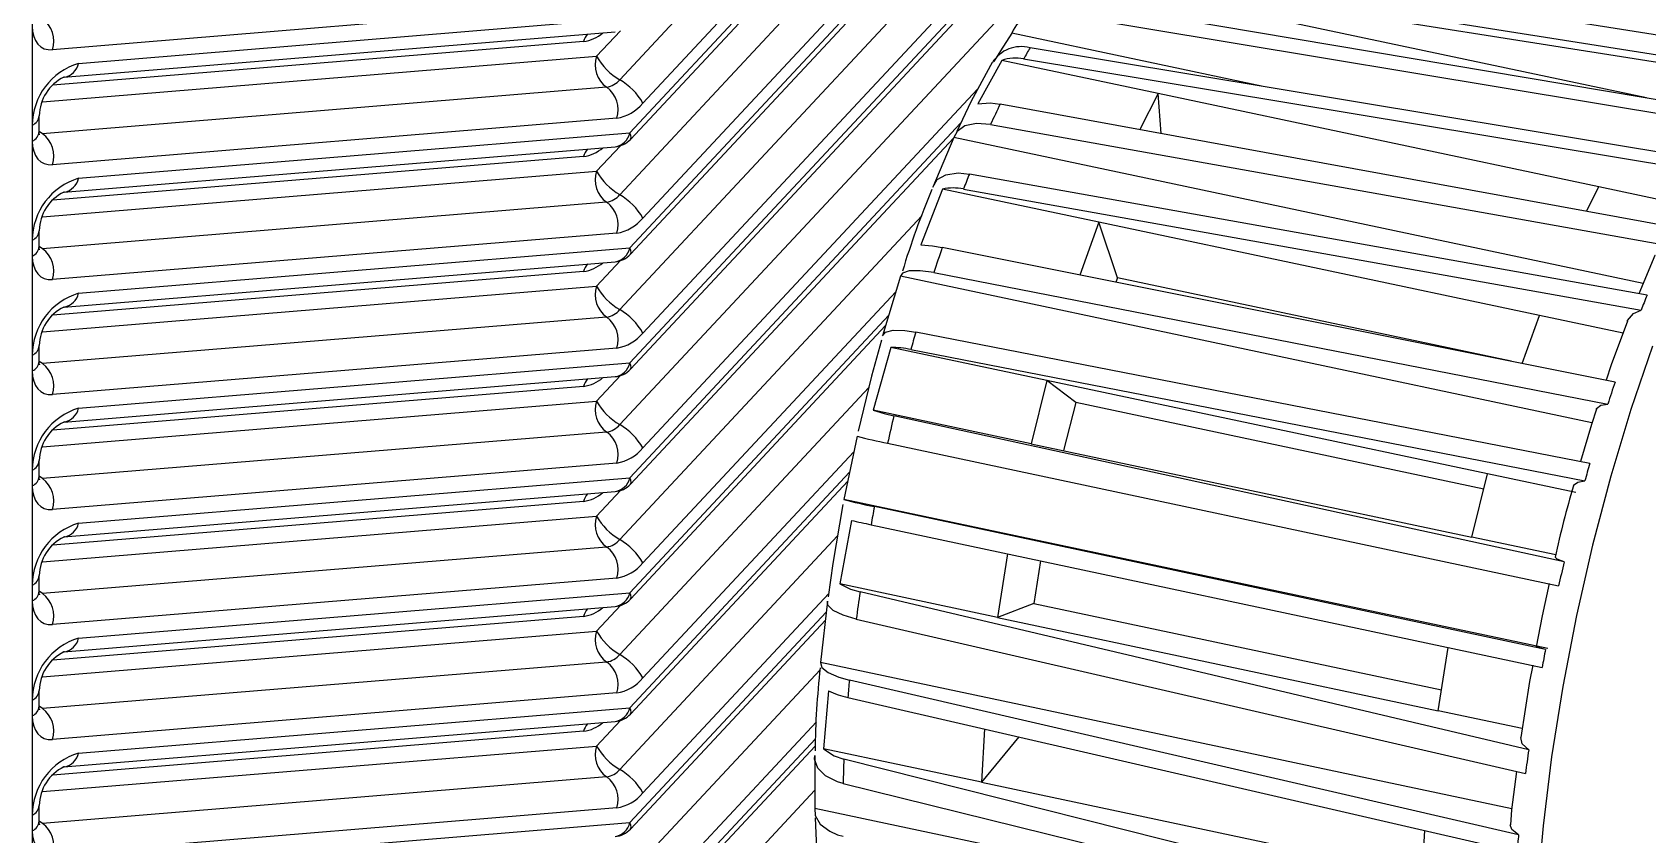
# Model space of a CAD drawing. Header units: millimetres. Extents: x 75 to 2075, y 25 to 1460.
# Drawn here: x 1519.9 to 1634.6, y 927.5 to 984.5 of the extents above; entities that cross this region are included whole.
import ezdxf

# ---------------------------------------------------------------- set-up
doc = ezdxf.new("R2010")
doc.units = ezdxf.units.MM
doc.header["$LTSCALE"] = 5

msp = doc.modelspace()

# ---------------------------------------------------------------- linework, layer by layer
at = {"color": 7, "linetype": 'Continuous', "lineweight": 25}
for p, q in [((1519.935, 1156.84), (1519.935, 764.9)), ((1592.164, 1013.816), (1561.647, 981.097)), ((1593.705, 1012.044), (1563.29, 979.433)), ((1562.361, 977.316), (1594.308, 1011.569)), ((1562.402, 976.86), (1594.577, 1011.358)), ((1596.295, 1010.08), (1561.647, 972.931)), ((1562.361, 969.151), (1599.046, 1008.484)), ((1562.402, 968.695), (1599.349, 1008.309)), ((1598.367, 1008.878), (1563.29, 971.268)), ((1600.595, 1006.525), (1561.647, 964.766)), ((1600.53, 1003.031), (1563.29, 963.103)), ((1562.361, 960.986), (1600.633, 1002.02)), ((1562.402, 960.529), (1600.678, 1001.569)), ((1601.467, 999.295), (1561.647, 956.6)), ((1596.668, 990.402), (1645.361, 982.699)), ((1594.721, 988.763), (1643.414, 981.064)), ((1643.854, 981.493), (1595.161, 989.196)), ((1561.433, 986.527), (1521.363, 983.225)), ((1641.371, 978.648), (1593.055, 986.806)), ((1523.22, 982.257), (1562.361, 985.482)), ((1592.365, 985.856), (1640.77, 977.808)), ((1634.549, 979.8), (1604.214, 986.23)), ((1522.179, 981.276), (1561.32, 984.501)), ((1560.004, 982.76), (1561.7, 984.578)), ((1607.326, 980.616), (1589.491, 984.396)), ((1559.076, 983.805), (1521.397, 980.7)), ((1639.185, 975.319), (1590.78, 983.367)), ((1520.653, 979.518), (1560.004, 982.76)), ((1588.782, 982.467), (1587.085, 979.376)), ((1588.094, 982.319), (1587.983, 982.116)), ((1599.879, 980.115), (1588.782, 982.467)), ((1590.328, 982.579), (1638.732, 974.536)), ((1522.221, 981.281), (1522.179, 981.276)), ((1560.718, 980.561), (1520.649, 977.259)), ((1587.053, 980.416), (1563.29, 954.937)), ((1599.879, 980.115), (1598.573, 977.55)), ((1631.17, 973.483), (1599.879, 980.115)), ((1600.102, 977.27), (1599.879, 980.115)), ((1520.423, 977.417), (1520.423, 978.539)), ((1636.686, 970.579), (1588.657, 979.363)), ((1561.433, 978.361), (1521.363, 975.06)), ((1523.22, 974.092), (1562.361, 977.316)), ((1562.361, 952.82), (1585.853, 978.008)), ((1587.984, 977.927), (1636.1, 969.319)), ((1522.179, 973.111), (1561.32, 976.336)), ((1560.004, 974.594), (1561.7, 976.412)), ((1562.402, 952.364), (1585.334, 976.952)), ((1585.379, 976.992), (1583.87, 973.463)), ((1634.31, 966.621), (1585.379, 976.992)), ((1559.076, 975.639), (1521.397, 972.535)), ((1520.653, 971.352), (1560.004, 974.594)), ((1634.592, 965.79), (1586.475, 974.399)), ((1522.221, 973.115), (1522.179, 973.111)), ((1584.567, 973.333), (1583.029, 969.362)), ((1595.663, 970.981), (1584.567, 973.333)), ((1586.055, 973.334), (1634.171, 964.729)), ((1630.287, 971.749), (1631.17, 973.483)), ((1636.949, 972.258), (1631.17, 973.483)), ((1560.718, 972.395), (1520.649, 969.094)), ((1583.091, 971.427), (1561.647, 948.435)), ((1595.663, 970.981), (1594.32, 967.218)), ((1626.954, 964.349), (1595.663, 970.981)), ((1596.986, 967.019), (1595.663, 970.981)), ((1520.423, 969.252), (1520.423, 970.373)), ((1561.433, 970.196), (1521.363, 966.895)), ((1522.179, 964.945), (1561.32, 968.17)), ((1523.22, 965.926), (1562.361, 969.151)), ((1560.004, 966.429), (1561.7, 968.247)), ((1632.321, 959.618), (1584.543, 969.173)), ((1559.076, 967.474), (1521.397, 964.37)), ((1581.59, 967.132), (1580.307, 962.909)), ((1630.681, 956.728), (1581.59, 967.132)), ((1583.952, 967.392), (1631.808, 958.061)), ((1596.986, 967.019), (1596.874, 966.707)), ((1624.935, 961.095), (1596.986, 967.019)), ((1520.653, 963.187), (1560.004, 966.429)), ((1581.257, 966.036), (1563.29, 946.772)), ((1522.221, 964.95), (1522.179, 964.945)), ((1560.718, 964.23), (1520.649, 960.928)), ((1562.361, 944.655), (1580.752, 964.373)), ((1562.402, 944.198), (1580.526, 963.631)), ((1625.735, 960.935), (1626.954, 964.349)), ((1632.894, 963.09), (1626.954, 964.349)), ((1630.525, 953.838), (1582.668, 963.169)), ((1520.423, 961.087), (1520.423, 962.208)), ((1561.433, 962.031), (1521.363, 958.729)), ((1580.885, 962.075), (1579.645, 957.614)), ((1591.981, 959.723), (1580.885, 962.075)), ((1582.321, 961.932), (1630.177, 952.603)), ((1523.22, 957.761), (1562.361, 960.986)), ((1560.004, 958.264), (1561.7, 960.081)), ((1559.076, 959.308), (1521.397, 956.204)), ((1522.179, 956.78), (1561.32, 960.005)), ((1579.327, 959.226), (1561.647, 940.269)), ((1591.981, 959.723), (1590.854, 955.239)), ((1623.272, 953.09), (1591.981, 959.723)), ((1594.027, 958.161), (1591.981, 959.723)), ((1520.653, 955.021), (1560.004, 958.264)), ((1594.027, 958.161), (1593.168, 954.748)), ((1623.003, 952.02), (1594.027, 958.161)), ((1522.221, 956.785), (1522.179, 956.78)), ((1590.854, 955.239), (1579.645, 957.614)), ((1628.704, 946.839), (1581.116, 957.232)), ((1560.718, 956.064), (1520.649, 952.763)), ((1578.497, 955.782), (1577.563, 951.279)), ((1578.264, 954.662), (1563.29, 938.606)), ((1580.665, 955.281), (1628.314, 945.136)), ((1590.854, 955.239), (1622.144, 948.607)), ((1520.423, 952.921), (1520.423, 954.043)), ((1561.433, 953.865), (1521.363, 950.564)), ((1562.361, 936.489), (1577.966, 953.22)), ((1523.22, 949.595), (1562.361, 952.82)), ((1562.402, 936.033), (1577.833, 952.578)), ((1622.144, 948.607), (1623.272, 953.09)), ((1629.531, 951.764), (1623.272, 953.09)), ((1559.076, 951.143), (1521.397, 948.039)), ((1522.179, 948.615), (1561.32, 951.839)), ((1560.004, 950.098), (1561.7, 951.916)), ((1627.537, 940.686), (1577.563, 951.279)), ((1520.653, 946.856), (1560.004, 950.098)), ((1578.097, 949.793), (1577.266, 945.283)), ((1627.381, 940.633), (1579.732, 950.777)), ((1522.221, 948.619), (1522.179, 948.615)), ((1577.114, 948.688), (1561.647, 932.104)), ((1579.492, 949.488), (1627.14, 939.344)), ((1628.105, 947.343), (1622.144, 948.607)), ((1560.718, 947.899), (1520.649, 944.598)), ((1589.19, 947.424), (1588.474, 942.907)), ((1591.522, 946.927), (1591.042, 943.899)), ((1520.423, 944.756), (1520.423, 945.877)), ((1561.433, 945.7), (1521.363, 942.398)), ((1588.474, 942.907), (1577.266, 945.283)), ((1523.22, 941.43), (1562.361, 944.655)), ((1576.488, 944.591), (1563.29, 930.441)), ((1576.4, 944.053), (1575.909, 939.709)), ((1626.189, 933.492), (1578.711, 944.711)), ((1559.076, 942.978), (1521.397, 939.873)), ((1522.179, 940.449), (1561.32, 943.674)), ((1560.004, 941.933), (1561.7, 943.751)), ((1562.361, 928.324), (1576.313, 943.283)), ((1591.042, 943.899), (1588.474, 942.907)), ((1588.474, 942.907), (1619.765, 936.275)), ((1591.042, 943.899), (1620.001, 937.761)), ((1520.653, 938.691), (1560.004, 941.933)), ((1562.402, 927.867), (1576.249, 942.714)), ((1578.444, 942.78), (1625.961, 931.811)), ((1619.765, 936.275), (1620.477, 940.763)), ((1560.718, 939.733), (1520.649, 936.432)), ((1522.221, 940.454), (1522.179, 940.449)), ((1624.987, 929.307), (1575.909, 939.709)), ((1575.87, 939.188), (1561.647, 923.939)), ((1625.47, 927.467), (1577.953, 938.436)), ((1520.423, 936.59), (1520.423, 937.712)), ((1561.433, 937.534), (1521.363, 934.233)), ((1576.475, 937.691), (1576.123, 933.574)), ((1577.844, 937.222), (1625.359, 926.252)), ((1523.22, 933.265), (1562.361, 936.489)), ((1625.727, 935.011), (1619.765, 936.275)), ((1522.179, 932.284), (1561.32, 935.509)), ((1560.004, 933.767), (1561.7, 935.585)), ((1575.608, 935.482), (1563.29, 922.275)), ((1587.55, 934.981), (1587.331, 931.198)), ((1520.653, 930.525), (1560.004, 933.767)), ((1559.076, 934.812), (1521.397, 931.708)), ((1562.361, 920.159), (1575.537, 934.286)), ((1562.402, 919.702), (1575.517, 933.764)), ((1589.984, 934.419), (1587.331, 931.198)), ((1587.331, 931.198), (1576.123, 933.574)), ((1625.023, 920.883), (1577.564, 932.835)), ((1560.718, 931.568), (1520.649, 928.267)), ((1522.221, 932.288), (1522.179, 932.284)), ((1575.495, 930.621), (1561.647, 915.773)), ((1577.507, 931.113), (1624.978, 919.389)), ((1587.331, 931.198), (1618.622, 924.566)), ((1520.423, 928.425), (1520.423, 929.546)), ((1561.433, 929.369), (1521.363, 926.068)), ((1624.406, 918.969), (1575.505, 929.334)), ((1523.22, 925.099), (1562.361, 928.324)), ((1618.622, 924.566), (1618.808, 927.764))]:
    msp.add_line(p, q, dxfattribs=at)
at = {"color": 7, "linetype": 'Continuous', "lineweight": 25, "flags": 128}
for points in [[(1519.935, 984.903), (1519.96, 984.522), (1520.034, 984.178), (1520.157, 983.878), (1520.324, 983.629), (1520.533, 983.436), (1520.78, 983.302), (1521.059, 983.232), (1521.363, 983.225)], [(1589.491, 984.396), (1588.683, 983.155), (1588.2, 982.38)], [(1587.983, 982.116), (1586.57, 979.533), (1585.578, 977.422)], [(1587.085, 979.376), (1587.946, 979.444), (1588.657, 979.363)], [(1520.649, 977.259), (1520.428, 977.421), (1520.423, 977.426)], [(1520.439, 977.188), (1520.452, 977.173), (1520.427, 977.317), (1520.423, 977.417)], [(1562.402, 976.86), (1562.421, 976.885), (1562.449, 976.992), (1562.429, 977.138), (1562.361, 977.316)], [(1587.984, 977.927), (1586.986, 977.995), (1586.159, 977.822), (1585.595, 977.429), (1585.379, 976.992)], [(1519.935, 976.737), (1519.96, 976.356), (1520.034, 976.012), (1520.157, 975.713), (1520.324, 975.463), (1520.533, 975.27), (1520.78, 975.137), (1521.059, 975.066), (1521.363, 975.06)], [(1583.87, 973.463), (1584.181, 974.001), (1584.81, 974.351), (1585.685, 974.472), (1586.475, 974.399)], [(1520.649, 969.094), (1520.428, 969.256), (1520.423, 969.26)], [(1520.439, 969.023), (1520.452, 969.007), (1520.427, 969.152), (1520.423, 969.252)], [(1583.029, 969.362), (1583.844, 969.292), (1584.543, 969.173)], [(1519.935, 968.572), (1519.96, 968.191), (1520.034, 967.847), (1520.157, 967.547), (1520.324, 967.298), (1520.533, 967.105), (1520.78, 966.971), (1521.059, 966.901), (1521.363, 966.895)], [(1562.402, 968.695), (1562.421, 968.72), (1562.449, 968.827), (1562.429, 968.972), (1562.361, 969.151)], [(1635.158, 968.612), (1635.155, 968.605), (1634.001, 965.896)], [(1583.952, 967.392), (1582.978, 967.525), (1582.207, 967.51), (1581.727, 967.35), (1581.59, 967.132)], [(1633.211, 963.94), (1633.215, 963.988), (1633.623, 964.48), (1634.171, 964.729)], [(1633.213, 963.94), (1632.047, 960.836), (1631.684, 959.746)], [(1580.233, 962.595), (1579.525, 960.048), (1578.58, 956.131)], [(1580.307, 962.909), (1580.519, 963.173), (1581.069, 963.303), (1581.894, 963.285), (1582.668, 963.169)], [(1634.97, 962.173), (1633.436, 957.668), (1632.015, 952.932), (1630.726, 948.031), (1629.587, 943.03), (1628.613, 937.996), (1627.817, 932.999), (1627.21, 928.105), (1626.8, 923.38), (1626.593, 918.89), (1626.591, 914.693), (1626.795, 910.848), (1627.201, 907.405), (1627.805, 904.412), (1628.598, 901.91), (1629.57, 899.931), (1630.706, 898.503), (1631.993, 897.644), (1632.631, 897.444)], [(1519.935, 960.406), (1519.96, 960.025), (1520.034, 959.682), (1520.157, 959.382), (1520.324, 959.133), (1520.533, 958.939), (1520.78, 958.806), (1521.059, 958.736), (1521.363, 958.729)], [(1520.649, 960.928), (1520.428, 961.09), (1520.423, 961.095)], [(1520.439, 960.857), (1520.452, 960.842), (1520.427, 960.986), (1520.423, 961.087)], [(1562.402, 960.529), (1562.421, 960.554), (1562.449, 960.661), (1562.429, 960.807), (1562.361, 960.986)], [(1631.013, 957.699), (1631.006, 957.749), (1631.318, 957.977), (1631.808, 958.061)], [(1579.645, 957.614), (1580.427, 957.394), (1581.116, 957.232)], [(1631.005, 957.701), (1630.637, 956.594), (1629.866, 953.966)], [(1519.935, 952.241), (1519.96, 951.86), (1520.034, 951.516), (1520.157, 951.216), (1520.324, 950.967), (1520.533, 950.774), (1520.78, 950.641), (1521.059, 950.57), (1521.363, 950.564)], [(1520.649, 952.763), (1520.428, 952.925), (1520.423, 952.93)], [(1520.439, 952.692), (1520.452, 952.676), (1520.427, 952.821), (1520.423, 952.921)], [(1562.402, 952.364), (1562.421, 952.389), (1562.449, 952.496), (1562.429, 952.641), (1562.361, 952.82)], [(1629.382, 952.242), (1629.375, 952.29), (1629.689, 952.52), (1630.177, 952.603)], [(1577.498, 950.923), (1576.779, 946.735), (1576.456, 944.363)], [(1628.704, 946.839), (1628.204, 947.036), (1628.065, 947.178)], [(1577.266, 945.283), (1578.027, 944.914), (1578.711, 944.711)], [(1627.65, 945.308), (1627.135, 943.003), (1626.717, 940.804)], [(1519.935, 944.075), (1519.96, 943.695), (1520.034, 943.351), (1520.157, 943.051), (1520.324, 942.802), (1520.533, 942.609), (1520.78, 942.475), (1521.059, 942.405), (1521.363, 942.398)], [(1520.649, 944.598), (1520.428, 944.76), (1520.423, 944.764)], [(1520.439, 944.527), (1520.452, 944.511), (1520.427, 944.656), (1520.423, 944.756)], [(1562.402, 944.198), (1562.421, 944.223), (1562.449, 944.33), (1562.429, 944.476), (1562.361, 944.655)], [(1578.444, 942.78), (1577.501, 943.061), (1576.805, 943.405), (1576.434, 943.773), (1576.4, 944.053)], [(1627.381, 940.633), (1626.865, 940.755), (1626.698, 940.807), (1626.702, 940.807)], [(1575.909, 939.709), (1575.992, 939.351), (1576.439, 938.983), (1577.198, 938.649), (1577.953, 938.436)], [(1626.472, 939.516), (1626.252, 938.359), (1625.627, 934.371)], [(1520.649, 936.432), (1520.428, 936.594), (1520.423, 936.599)], [(1520.439, 936.361), (1520.452, 936.345), (1520.427, 936.49), (1520.423, 936.59)], [(1562.402, 936.033), (1562.421, 936.058), (1562.449, 936.165), (1562.429, 936.311), (1562.361, 936.489)], [(1519.935, 935.91), (1519.96, 935.529), (1520.034, 935.185), (1520.157, 934.886), (1520.324, 934.636), (1520.533, 934.443), (1520.78, 934.31), (1521.059, 934.239), (1521.363, 934.233)], [(1626.189, 933.492), (1625.722, 933.933), (1625.624, 934.371)], [(1577.507, 931.113), (1577.118, 931.227), (1576.265, 931.645), (1575.701, 932.201), (1575.487, 932.835), (1575.506, 933.092)], [(1575.506, 933.092), (1575.49, 931.216), (1575.505, 929.334)], [(1576.123, 933.574), (1576.881, 933.074), (1577.564, 932.835)], [(1625.311, 931.961), (1624.976, 929.223), (1624.886, 928.172)], [(1575.505, 929.334), (1575.521, 928.838), (1575.872, 928.223), (1576.554, 927.71), (1577.116, 927.468), (1577.506, 927.354)], [(1520.649, 928.267), (1520.428, 928.429), (1520.423, 928.433)], [(1520.439, 928.196), (1520.452, 928.18), (1520.427, 928.325), (1520.423, 928.425)], [(1562.402, 927.867), (1562.421, 927.893), (1562.449, 928), (1562.429, 928.145), (1562.361, 928.324)], [(1575.522, 928.664), (1575.606, 926.479), (1575.914, 923.469)], [(1625.47, 927.467), (1624.992, 927.833), (1624.882, 928.172)], [(1519.935, 927.745), (1519.96, 927.364), (1520.034, 927.02), (1520.157, 926.72), (1520.324, 926.471), (1520.533, 926.278), (1520.78, 926.144), (1521.059, 926.074), (1521.363, 926.068)]]:
    msp.add_lwpolyline(points, dxfattribs=at)
at = {"color": 7, "linetype": 'Continuous', "lineweight": 25}
for centre, radius, start, end in [((1519.523, 983.843), 1.941, 341.43504, 54.5512), ((1591.736, 983.535), 2.405, 74.83316, 159.02135), ((1558.716, 986.428), 2.648, 277.80903, 310.99923), ((1560.633, 983.351), 1.622, 142.47611, 163.73984), ((1590.159, 981.023), 2.425, 75.17266, 147.86257), ((1631.985, 959.19), 47.774, 149.59744, 150.68684), ((1524.538, 977.846), 4.604, 106.63679, 179.84564), ((1521.976, 982.531), 1.275, 281.10753, 347.56451), ((1561.844, 982.142), 1.941, 161.43504, 234.5512), ((1563.934, 984.998), 4.522, 209.66643, 239.62449), ((1589.771, 979.56), 3.07, 79.55166, 108.77956), ((1523.553, 978.464), 3.131, 116.16397, 178.63549), ((1560.461, 982.079), 1.54, 279.63258, 320.36204), ((1559.36, 977.195), 4.522, 29.66643, 59.62449), ((1559.593, 978.979), 1.941, 341.43504, 54.5512), ((1519.588, 978.623), 0.839, 294.39568, 354.06434), ((1560.917, 981.399), 3.081, 279.63258, 320.36204), ((1653.095, 948.274), 71.546, 154.24427, 155.51408), ((1519.589, 977.501), 0.838, 294.37466, 354.3052), ((1561.125, 977.586), 1.265, 278.8405, 347.70636), ((1519.523, 975.678), 1.941, 341.43504, 54.5512), ((1558.716, 978.263), 2.648, 277.80903, 310.99923), ((1560.633, 975.185), 1.622, 142.47611, 163.73984), ((1561.183, 977.997), 1.667, 274.70992, 316.99514), ((1524.538, 969.681), 4.604, 106.63679, 179.84564), ((1521.976, 974.366), 1.275, 281.10753, 347.56451), ((1561.844, 973.976), 1.941, 161.43504, 234.5512), ((1563.934, 976.833), 4.522, 209.66643, 239.62449), ((1675.143, 938.795), 95.549, 158.12244, 158.8087), ((1523.553, 970.299), 3.131, 116.16397, 178.63549), ((1560.461, 973.914), 1.54, 279.63258, 320.36204), ((1559.36, 969.03), 4.522, 29.66643, 59.62449), ((1642.033, 949.046), 63.074, 157.3869, 162.99207), ((1585.314, 969.689), 3.72, 78.49912, 101.57414), ((1559.593, 970.814), 1.941, 341.43504, 54.5512), ((1560.917, 973.233), 3.081, 279.63258, 320.36204), ((1519.588, 970.458), 0.839, 294.39568, 354.06434), ((1519.589, 969.335), 0.838, 294.37466, 354.3052), ((1519.523, 967.513), 1.941, 341.43504, 54.5512), ((1558.716, 970.097), 2.648, 277.80903, 310.99923), ((1561.125, 969.42), 1.265, 278.8405, 347.70636), ((1561.183, 969.831), 1.667, 274.70992, 316.99514), ((1696.766, 930.941), 118.557, 161.18747, 162.09425), ((1560.633, 967.02), 1.622, 142.47611, 163.73984), ((1524.538, 961.515), 4.604, 106.63679, 179.84564), ((1521.976, 966.201), 1.275, 281.10753, 347.56451), ((1561.844, 965.811), 1.941, 161.43504, 234.5512), ((1563.934, 968.667), 4.522, 209.66643, 239.62449), ((1523.553, 962.134), 3.131, 116.16397, 178.63549), ((1560.461, 965.748), 1.54, 279.63258, 320.36204), ((1559.36, 960.864), 4.522, 29.66643, 59.62449), ((1728.391, 927.98), 101.133, 158.04606, 158.69266), ((1559.593, 962.648), 1.941, 341.43504, 54.5512), ((1560.917, 965.068), 3.081, 279.63258, 320.36204), ((1712.675, 926.056), 135.201, 164.06745, 164.61194), ((1519.588, 962.292), 0.839, 294.39568, 354.06434), ((1580.961, 955.547), 6.528, 77.97481, 90.66886), ((1519.589, 961.17), 0.838, 294.37466, 354.3052), ((1519.523, 959.347), 1.941, 341.43504, 54.5512), ((1561.125, 961.255), 1.265, 278.8405, 347.70636), ((1561.183, 961.666), 1.667, 274.70992, 316.99514), ((1558.716, 961.932), 2.648, 277.80903, 310.99923), ((1560.633, 958.854), 1.622, 142.47611, 163.73984), ((1753.173, 918.993), 127.498, 161.41932, 162.15628), ((1561.844, 957.646), 1.941, 161.43504, 234.5512), ((1563.934, 960.502), 4.522, 209.66643, 239.62449), ((1524.538, 953.35), 4.604, 106.63679, 179.84564), ((1523.553, 953.968), 3.131, 116.16397, 178.63549), ((1521.976, 958.035), 1.275, 281.10753, 347.56451), ((1721.435, 923.78), 144.252, 166.59081, 167.38643), ((1560.461, 957.583), 1.54, 279.63258, 320.36204), ((1559.593, 954.483), 1.941, 341.43504, 54.5512), ((1559.36, 952.699), 4.522, 29.66643, 59.62449), ((1585.164, 979.668), 24.799, 254.40319, 259.54642), ((1560.917, 956.902), 3.081, 279.63258, 320.36204), ((1519.588, 954.127), 0.839, 294.39568, 354.06434), ((1768.697, 914.238), 143.735, 164.00772, 164.51923), ((1519.589, 953.004), 0.838, 294.37466, 354.3052), ((1519.523, 951.182), 1.941, 341.43504, 54.5512), ((1561.125, 953.09), 1.265, 278.8405, 347.70636), ((1561.183, 953.5), 1.667, 274.70992, 316.99514), ((1702.299, 930.939), 75.987, 163.71472, 167.66103), ((1558.716, 953.767), 2.648, 277.80903, 310.99923), ((1560.633, 950.689), 1.622, 142.47611, 163.73984), ((1585.112, 978.974), 28.706, 254.75342, 259.19619), ((1561.844, 949.48), 1.941, 161.43504, 234.5512), ((1563.934, 952.336), 4.522, 209.66643, 239.62449), ((1603.007, 1060.527), 113.502, 257.32196, 258.04279), ((1720.724, 923.894), 143.533, 169.20499, 169.7282), ((1524.538, 945.185), 4.604, 106.63679, 179.84564), ((1523.553, 945.803), 3.131, 116.16397, 178.63549), ((1521.976, 949.87), 1.275, 281.10753, 347.56451), ((1560.461, 949.418), 1.54, 279.63258, 320.36204), ((1559.593, 946.318), 1.941, 341.43504, 54.5512), ((1559.36, 944.533), 4.522, 29.66643, 59.62449), ((1560.917, 948.737), 3.081, 279.63258, 320.36204), ((1778.642, 911.652), 154.012, 166.79298, 167.44273), ((1519.588, 945.961), 0.839, 294.39568, 354.06434), ((1519.589, 944.839), 0.838, 294.37466, 354.3052), ((1519.523, 943.016), 1.941, 341.43504, 54.5512), ((1561.125, 944.924), 1.265, 278.8405, 347.70636), ((1561.183, 945.335), 1.667, 274.70992, 316.99514), ((1710.368, 925.538), 133.046, 171.71434, 172.55404), ((1558.716, 945.601), 2.648, 277.80903, 310.99923), ((1560.633, 942.524), 1.622, 142.47611, 163.73984), ((1561.844, 941.315), 1.941, 161.43504, 234.5512), ((1563.934, 944.171), 4.522, 209.66643, 239.62449), ((1524.538, 937.019), 4.604, 106.63679, 179.84564), ((1521.976, 941.704), 1.275, 281.10753, 347.56451), ((1777.838, 911.791), 153.197, 169.14834, 169.63856), ((1523.553, 937.637), 3.131, 116.16397, 178.63549), ((1560.461, 941.252), 1.54, 279.63258, 320.36204), ((1559.593, 938.152), 1.941, 341.43504, 54.5512), ((1559.36, 936.368), 4.522, 29.66643, 59.62449), ((1560.917, 940.572), 3.081, 279.63258, 320.36204), ((1635.326, 932.623), 59.82, 173.56982, 179.22791), ((1692.85, 927.513), 115.416, 174.56941, 175.17447), ((1519.588, 937.796), 0.839, 294.39568, 354.06434), ((1579.075, 943.051), 5.958, 244.12293, 258.06994), ((1519.589, 936.674), 0.838, 294.37466, 354.3052), ((1519.523, 934.851), 1.941, 341.43504, 54.5512), ((1561.125, 936.759), 1.265, 278.8405, 347.70636), ((1561.183, 937.17), 1.667, 274.70992, 316.99514), ((1558.716, 937.436), 2.648, 277.80903, 310.99923), ((1560.633, 934.358), 1.622, 142.47611, 163.73984), ((1561.844, 933.149), 1.941, 161.43504, 234.5512), ((1563.934, 936.006), 4.522, 209.66643, 239.62449), ((1524.538, 928.854), 4.604, 106.63679, 179.84564), ((1521.976, 933.539), 1.275, 281.10753, 347.56451), ((1669.311, 928.959), 91.829, 177.58095, 178.65611), ((1765.845, 913.681), 141.054, 171.92643, 172.61538), ((1523.553, 929.472), 3.131, 116.16397, 178.63549), ((1560.461, 933.087), 1.54, 279.63258, 320.36204), ((1559.593, 929.987), 1.941, 341.43504, 54.5512), ((1559.36, 928.203), 4.522, 29.66643, 59.62449), ((1560.917, 932.406), 3.081, 279.63258, 320.36204), ((1519.588, 929.63), 0.839, 294.39568, 354.06434), ((1519.589, 928.508), 0.838, 294.37466, 354.3052), ((1519.523, 926.686), 1.941, 341.43504, 54.5512), ((1561.125, 928.593), 1.265, 278.8405, 347.70636), ((1561.183, 929.004), 1.667, 274.70992, 316.99514), ((1748.596, 915.622), 123.695, 174.50479, 175.07015)]:
    msp.add_arc(centre, radius, start, end, dxfattribs=at)

doc.saveas('drawing.dxf')
